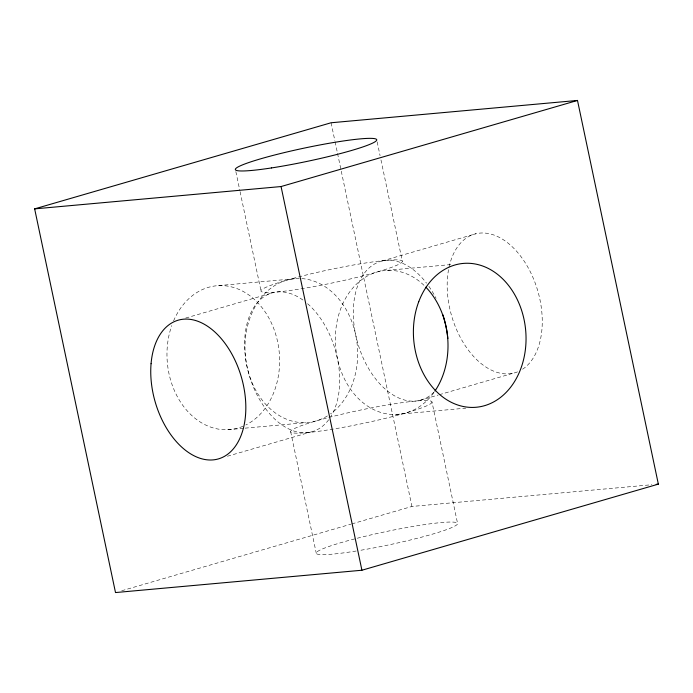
<?xml version="1.0" encoding="UTF-8"?>
<svg xmlns="http://www.w3.org/2000/svg" width="693" height="693" viewBox="0 0 693 693"><rect width="100%" height="100%" fill="white"/><g stroke="black" fill="none" stroke-linecap="round" stroke-linejoin="round"><path stroke-width="0.52" stroke-dasharray="3.46 2.6" d="M185.655 318.061L273.328 292.593M382.025 261.027L475.892 233.758M227.425 456.245L310.975 431.973M419.672 400.407L438.236 395.01M439.267 394.715L513.539 373.137M121.725 590.748L350.779 524.22M351.819 523.917L411.937 506.453L651.896 484.719M218.607 285.62L296.639 278.551M386.989 270.365L451.126 264.553M227.98 429.703L244.014 428.248M245.079 428.153L306.011 422.635M396.361 414.449L465.843 408.151M377.183 141.935L380.076 155.674M380.968 159.892L402.338 261.322A72.211 6.791 -11.9 0 1 297.054 289.44A72.211 6.791 -11.9 0 1 295.634 277.711A72.211 6.791 -11.9 0 1 402.338 261.322M431.99 402.009A72.211 6.791 -11.9 0 1 326.698 430.128A72.211 6.791 -11.9 0 1 325.286 418.399A72.211 6.791 -11.9 0 1 431.99 402.009L457.597 523.51M331.081 122.765L334.866 140.74M335.091 141.796L337.318 152.365M337.534 153.422L411.937 506.453M235.854 171.604L239.856 190.618M240.081 191.675L261.01 290.991M290.662 431.678L316.259 553.179M242.94 426.299A72.211 56.185 84.8 0 1 182.294 404.66A72.211 56.185 84.8 0 1 171.76 325.58M173.579 320.902A72.211 56.185 84.8 0 1 264.639 311.157A72.211 56.185 84.8 0 1 245.85 424.965M517.515 371.872A72.211 44.846 73.8 0 1 447.176 286.426A72.211 44.846 73.8 0 1 516.259 250.901A72.211 44.846 73.8 0 1 522.167 369.482M356.176 551.013A72.211 6.791 -11.9 0 1 346.231 541.164A72.211 6.791 -11.9 0 1 457.198 522.929A72.211 6.791 -11.9 0 1 359.407 550.485M433.818 392.645A72.211 56.185 84.8 0 1 355.769 395.807A72.211 56.185 84.8 0 1 347.072 295.833A72.211 56.185 84.8 0 1 424.523 285.819M328.673 419.767A72.211 44.846 73.8 0 1 267.732 411.46A72.211 44.846 73.8 0 1 248.068 320.053A72.211 44.846 73.8 0 1 302.902 300.017M307.588 303.716A72.211 44.846 73.8 0 1 330.76 416.692M327.399 415.947A72.211 56.185 84.8 0 1 245.001 345.79A72.211 56.185 84.8 0 1 329.478 289.856A72.211 56.185 84.8 0 1 330.526 413.877M434.087 392.03A72.211 44.846 73.8 0 1 369.438 369.932A72.211 44.846 73.8 0 1 362.898 275.277A72.211 44.846 73.8 0 1 426.576 283.203M428.88 286.339A72.211 44.846 73.8 0 1 436.053 298.302"/><path stroke-width="1.04" d="M34.65 208.87L331.081 122.765L577.494 100.442L658.35 484.13L361.919 570.235L115.506 592.558L34.65 208.87L281.063 186.547L577.494 100.442M656.202 484.329L658.35 484.13M281.063 186.547L361.919 570.235M425.857 287.153A72.211 56.185 84.8 0 1 434.901 391.103M442.87 314.804A72.211 44.846 73.8 0 1 447.877 338.565M151.065 363.712A72.211 44.846 73.8 0 0 217.108 459.242A72.211 44.846 73.8 0 0 226.689 345.703A72.211 44.846 73.8 0 0 151.065 363.712M418.754 301.672A72.211 56.185 84.8 0 0 474.393 407.38A72.211 56.185 84.8 0 0 515.982 296.959A72.211 56.185 84.8 0 0 418.754 301.672M271.448 167.94A72.211 6.791 -11.9 0 0 376.741 139.821A72.211 6.791 -11.9 0 0 270.027 156.211A72.211 6.791 -11.9 0 0 271.448 167.94"/></g></svg>
